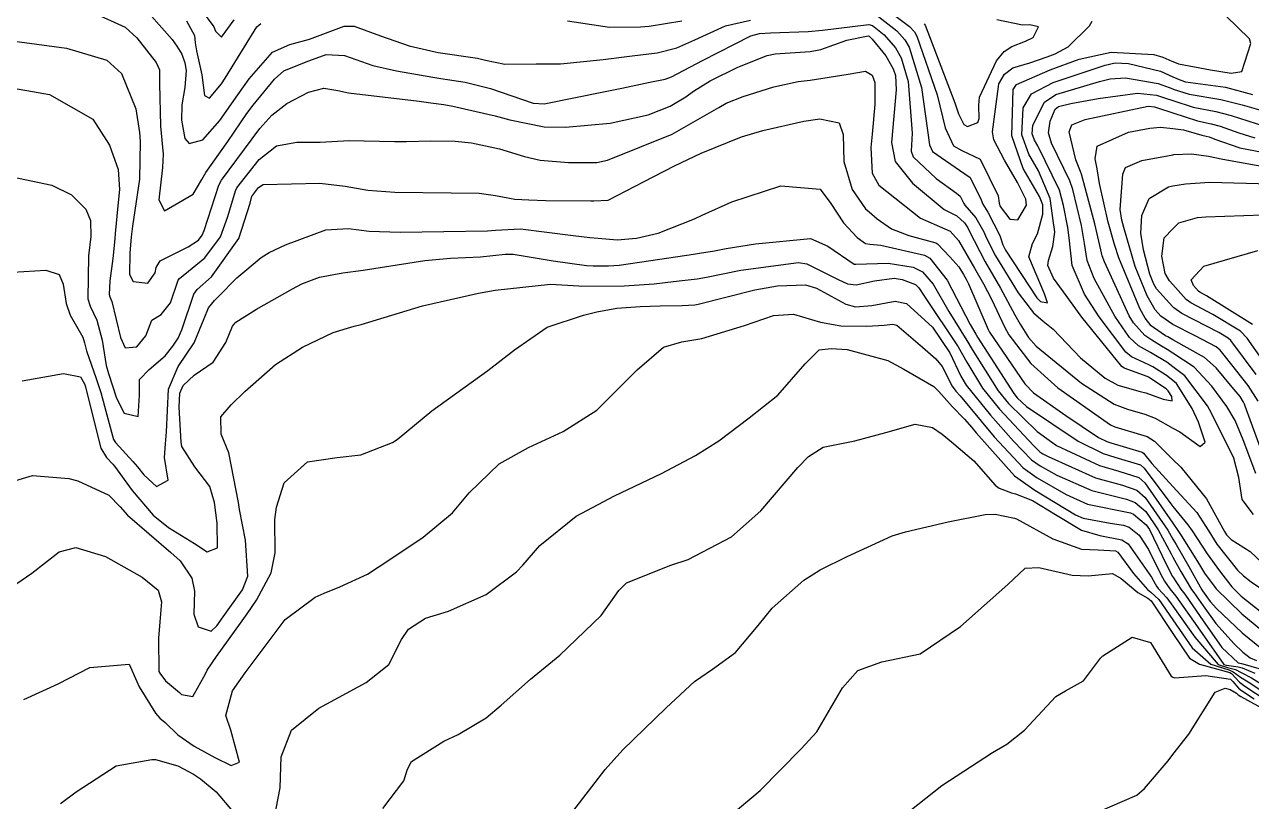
# Model space of a CAD drawing. Header units: feet. Extents: x 1313198 to 1317500, y 385000 to 389511.
# Drawn here: x 1317101.2 to 1317293.6, y 386410.6 to 386532.5 of the extents above; entities that cross this region are included whole.
import ezdxf

# ---------------------------------------------------------------- set-up
doc = ezdxf.new("R2010")
doc.units = ezdxf.units.FT
doc.layers.add('C-TOPO-MAJR', color=32, linetype='CONTINUOUS')

msp = doc.modelspace()

# ---------------------------------------------------------------- linework, layer by layer
at = {"layer": 'C-TOPO-MAJR'}
for points in [[(1317127.02, 386537.41), (1317130.85, 386532.17), (1317131.13, 386531.47), (1317132.08, 386530.51), (1317134.04, 386533.27)], [(1317119.07, 386536.12), (1317124.31, 386530.15), (1317125.08, 386529.13), (1317125.85, 386527.84), (1317126.32, 386526.5), (1317126.53, 386525.28), (1317126.34, 386522.64), (1317125.83, 386519.9), (1317125.79, 386517.51), (1317126.31, 386514.65), (1317127, 386513.82), (1317129.15, 386514.41), (1317131.81, 386517.47), (1317134.62, 386521.48), (1317136.39, 386524), (1317140.06, 386528.16), (1317142.8, 386529.39), (1317145.86, 386530.23), (1317151.29, 386532.26), (1317152.89, 386532.27), (1317157.03, 386530.72), (1317161.52, 386529.18), (1317165.59, 386528.21), (1317166.05, 386528.13), (1317172.24, 386527.24), (1317173.47, 386526.94), (1317176.5, 386526.28), (1317181.45, 386526.33), (1317185.27, 386526.33), (1317191.94, 386527), (1317196.49, 386527.59), (1317200.43, 386528.09), (1317203.52, 386528.86), (1317206.34, 386530.13), (1317211.12, 386532.32), (1317215.05, 386533.22)], [(1317235.22, 386535.74), (1317240.01, 386532.2), (1317240.8, 386531.37), (1317241.17, 386530.68), (1317244.33, 386521.49), (1317245.6, 386516.29), (1317246.88, 386513.47), (1317248.21, 386512.72), (1317251.06, 386511.39), (1317253.93, 386505.63), (1317254.05, 386504.49), (1317254.23, 386503.94), (1317255.74, 386501.96), (1317257.01, 386501.85), (1317258.33, 386504.17), (1317258.25, 386505.09), (1317256.96, 386507.72), (1317254.89, 386511.22), (1317253.2, 386514.44), (1317253, 386515.68), (1317253.94, 386522.78), (1317254.02, 386523.19), (1317254.88, 386524.72), (1317256.2, 386525.71), (1317258.89, 386526.52), (1317261.6, 386527.43), (1317262.85, 386527.92), (1317264.89, 386529.02), (1317268.21, 386532.33), (1317268.65, 386533.02)], [(1317111.86, 386534.41), (1317116.96, 386532.12), (1317118.8, 386530.4), (1317121.82, 386526.57), (1317122.33, 386525.4), (1317122.33, 386523.24), (1317122.52, 386516.54), (1317122.9, 386512.19), (1317122.82, 386510.1), (1317122.22, 386504.99), (1317123.12, 386503.29), (1317127.64, 386505.89), (1317129, 386508.19), (1317129.63, 386509.31), (1317133.04, 386514.15), (1317136.04, 386518.54), (1317137.03, 386519.85), (1317140.37, 386523.93), (1317141.84, 386525.25), (1317144.02, 386526.11), (1317145.77, 386526.84), (1317148.49, 386527.82), (1317151.37, 386527.64), (1317155.81, 386526.06), (1317159.5, 386525.25), (1317165.24, 386524.24), (1317166.49, 386524.03), (1317170.28, 386523.46), (1317174.25, 386522.47), (1317180.96, 386520.18), (1317182.67, 386520.04), (1317192.25, 386521.99), (1317194.89, 386522.52), (1317199.26, 386523.47), (1317201.68, 386523.96), (1317202.68, 386524.3), (1317207.53, 386526.86), (1317215.13, 386530.74), (1317216.44, 386531.08), (1317218.18, 386531.21), (1317224.08, 386531.42), (1317226.37, 386531.62), (1317233.64, 386532.51), (1317234.17, 386532.37), (1317236.04, 386530.87), (1317237.78, 386528.86), (1317238.67, 386527.26), (1317239.77, 386523.59), (1317240.4, 386515.45), (1317240.25, 386512.66), (1317240.55, 386511.77), (1317244.2, 386508.33), (1317247.37, 386506.04), (1317247.93, 386505.59), (1317248.52, 386504.4), (1317248.66, 386504.17), (1317250.38, 386502.18), (1317251.67, 386499.99), (1317252.03, 386499.08), (1317253.49, 386496.19), (1317257.03, 386490.4), (1317259.44, 386487.25), (1317260.96, 386485.98), (1317262.52, 386484.72), (1317266.83, 386480.18), (1317270.69, 386476.99), (1317272.66, 386475.91), (1317276.18, 386474.94), (1317277.09, 386474.7), (1317279.81, 386473.72), (1317281.18, 386473.47), (1317281.16, 386474.12), (1317280.6, 386475.02), (1317280.24, 386475.34), (1317277.51, 386477.15), (1317277.3, 386477.26), (1317273.65, 386478.57), (1317273.3, 386478.82), (1317267.03, 386486.58), (1317266.08, 386487.9), (1317264.17, 386490.54), (1317262.58, 386492.72), (1317261.7, 386494.68), (1317261.8, 386495.48), (1317262.48, 386497.69), (1317262.79, 386499.93), (1317262.75, 386500.37), (1317262.61, 386501.4), (1317262.04, 386505.23), (1317260.25, 386509.53), (1317258.72, 386512.15), (1317257.64, 386515.22), (1317257.83, 386519.45), (1317259.12, 386521.62), (1317262.51, 386523.44), (1317270.67, 386526.16), (1317272.28, 386526.49), (1317274.36, 386526.38), (1317279.35, 386525.17), (1317281.32, 386524.3), (1317282.54, 386523.76), (1317283.3, 386523.52), (1317289.59, 386522.7), (1317293.82, 386521.54)], [(1317126.57, 386533.07), (1317127.82, 386530.78), (1317127.96, 386529.65), (1317128.12, 386528.37), (1317128.96, 386524.6), (1317129.4, 386521.39), (1317130.2, 386520.97), (1317132.09, 386523.2), (1317132.64, 386524.07), (1317137.62, 386532.16), (1317138.22, 386532.66)], [(1317186.34, 386533.09), (1317192.91, 386532.08), (1317197.79, 386532.13), (1317199.18, 386532.26), (1317204.29, 386533.08)], [(1317234.7, 386534.06), (1317238, 386531.53), (1317239.29, 386530.11), (1317239.92, 386528.97), (1317241.9, 386522.61), (1317243.12, 386513.64), (1317243.59, 386512.59), (1317247.82, 386509.67), (1317249.5, 386508.49), (1317251.23, 386505.02), (1317251.48, 386504.34), (1317252.26, 386503.04), (1317254.19, 386499.38), (1317254.65, 386497.95), (1317255.04, 386497.1), (1317259.96, 386489.64), (1317260.53, 386489.07), (1317261.65, 386488.85), (1317261.19, 386490.23), (1317258.73, 386496.07), (1317259.27, 386498.13), (1317260.08, 386499.64), (1317260.92, 386502.73), (1317260.9, 386504.22), (1317260.4, 386505.54), (1317257.84, 386509.94), (1317256.03, 386515.07), (1317256.24, 386522.32), (1317256.79, 386523.09), (1317262.06, 386525.4), (1317266.6, 386527.07), (1317271.63, 386528.2), (1317278.3, 386527.8), (1317279.72, 386527.4), (1317281.14, 386526.78), (1317281.32, 386526.71), (1317282.22, 386526.36), (1317287.24, 386525.42), (1317290.44, 386524.88), (1317292.12, 386525.14), (1317293.52, 386529.53), (1317293.33, 386530.29), (1317289.64, 386533.87)], [(1317242.31, 386532.62), (1317242.43, 386532.4), (1317247.1, 386520.22), (1317247.68, 386518.51), (1317248.5, 386516.84), (1317249.11, 386516.51), (1317250.7, 386517.16), (1317250.9, 386517.75), (1317250.88, 386519.88), (1317251, 386521.13), (1317253.63, 386526.8), (1317254.84, 386528.26), (1317256.05, 386529.08), (1317258.17, 386529.89), (1317259.4, 386530.46), (1317260.23, 386532.15), (1317258.87, 386532.48), (1317257.73, 386532.43), (1317253.68, 386533.25)], [(1317094.79, 386530.52), (1317101.18, 386529.71), (1317107.76, 386528.8), (1317114.1, 386526.9), (1317116.4, 386524.85), (1317118.64, 386519.27), (1317119.2, 386515.56), (1317119.3, 386514.14), (1317119.19, 386508.23), (1317118.11, 386500.86), (1317117.88, 386499.18), (1317117.66, 386496.64), (1317117.65, 386493.29), (1317118.22, 386492.19), (1317120.52, 386491.93), (1317121.68, 386493.52), (1317121.8, 386494.38), (1317122.44, 386495.45), (1317126.84, 386497.6), (1317128.45, 386498.68), (1317129.04, 386499.43), (1317129.34, 386500.21), (1317131.63, 386507.3), (1317132.05, 386508.1), (1317138.1, 386516.18), (1317139.97, 386518.27), (1317142.3, 386520.11), (1317145.7, 386521.89), (1317148.1, 386522.53), (1317150.31, 386522.18), (1317152, 386521.77), (1317163.1, 386520.46), (1317164.88, 386520.23), (1317166.94, 386519.95), (1317168.35, 386519.72), (1317174.99, 386518.2), (1317177.28, 386517.53), (1317182.71, 386516.47), (1317186.04, 386516.43), (1317193.02, 386517.03), (1317198.98, 386518.34), (1317202.43, 386519.7), (1317204.89, 386521.18), (1317206.1, 386522.05), (1317208.7, 386523.65), (1317213.07, 386525.84), (1317217.68, 386527.64), (1317218.91, 386527.89), (1317224.4, 386528.26), (1317226.08, 386528.61), (1317230.14, 386530.05), (1317233.5, 386530.72), (1317233.65, 386530.68), (1317234.16, 386530.24), (1317236.27, 386527.6), (1317237.44, 386525.58), (1317237.79, 386524.5), (1317237.91, 386522.24), (1317237.18, 386513.98), (1317237.75, 386510.99), (1317240.48, 386507.59), (1317245.43, 386503.46), (1317246.61, 386502.9), (1317247.4, 386502.51), (1317248.65, 386501.4), (1317249.14, 386500.61), (1317249.29, 386500.26), (1317251.88, 386495.26), (1317254.28, 386491.12), (1317256.54, 386486.97), (1317257.34, 386485.47), (1317258.66, 386483.39), (1317259.85, 386482.02), (1317266.99, 386476.25), (1317272.12, 386472.94), (1317274.17, 386472.13), (1317276.92, 386471.36), (1317278.52, 386470.76), (1317281.32, 386469.19), (1317282.41, 386468.57), (1317285.59, 386466.29), (1317286.37, 386466.99), (1317285.32, 386470.1), (1317284.36, 386472.25), (1317281.86, 386476.18), (1317281.32, 386476.62), (1317280.31, 386477.45), (1317278.18, 386478.79), (1317277.54, 386479.13), (1317274.8, 386480.37), (1317273.91, 386481.1), (1317269.74, 386486.65), (1317267.47, 386490.19), (1317265.49, 386494.68), (1317265.05, 386499.06), (1317264.86, 386500.66), (1317264.17, 386504.12), (1317263.53, 386506.54), (1317260.11, 386513.5), (1317259.6, 386514.36), (1317259.24, 386515.38), (1317259.34, 386516.73), (1317261.15, 386520.33), (1317262.95, 386521.53), (1317269.8, 386523.59), (1317271.5, 386523.99), (1317273.87, 386524.13), (1317279.03, 386523.28), (1317281.32, 386522.41), (1317281.38, 386522.39), (1317283.89, 386521.6), (1317288.83, 386520.77), (1317292.16, 386519.91), (1317296.93, 386518.55)], [(1317097.67, 386522.86), (1317105.09, 386521.51), (1317111.88, 386517.66), (1317114.52, 386513.58), (1317115.83, 386509.78), (1317116.04, 386506.62), (1317115.81, 386504.08), (1317115.37, 386499.74), (1317115.32, 386498.9), (1317115.03, 386495.78), (1317114.54, 386492.3), (1317114.46, 386490.14), (1317114.56, 386489.78), (1317114.88, 386489.02), (1317116.2, 386483.38), (1317116.97, 386481.79), (1317118.78, 386481.93), (1317120.2, 386483.64), (1317121.15, 386486.14), (1317122.61, 386487.01), (1317124.04, 386488.82), (1317125.29, 386492.41), (1317125.47, 386492.65), (1317129.43, 386495.92), (1317131.92, 386499.18), (1317133.06, 386502.4), (1317134.24, 386506.42), (1317134.48, 386506.89), (1317137.99, 386511.34), (1317140.7, 386513.48), (1317143.88, 386514.05), (1317147.57, 386514.04), (1317152.07, 386514.31), (1317159.19, 386514.14), (1317161.08, 386514.13), (1317164.92, 386514.26), (1317168.72, 386514.22), (1317171.29, 386513.94), (1317175.66, 386512.99), (1317179.62, 386511.81), (1317182.08, 386511.2), (1317186.51, 386510.85), (1317190.93, 386510.88), (1317192.62, 386511.22), (1317202.76, 386515.33), (1317210.1, 386519.51), (1317211.21, 386520.15), (1317213.88, 386521.22), (1317218.72, 386522.75), (1317222.55, 386523.57), (1317224.39, 386523.78), (1317230.38, 386524.7), (1317233.09, 386525.17), (1317234.15, 386524.55), (1317234.54, 386523.42), (1317234.56, 386519.94), (1317234.14, 386515.28), (1317233.94, 386513.2), (1317234.14, 386509.21), (1317235.18, 386507.28), (1317241.74, 386502.11), (1317245.53, 386500.44), (1317246.35, 386500.08), (1317247.69, 386498.63), (1317250.19, 386494.28), (1317251.59, 386491.83), (1317252.86, 386489.42), (1317254.88, 386485.07), (1317255.59, 386483.82), (1317259.04, 386479.3), (1317263.24, 386475.5), (1317271.54, 386469.69), (1317272.21, 386469.38), (1317276.74, 386468.04), (1317277.26, 386467.85), (1317278.41, 386467.12), (1317281.32, 386464.24), (1317282.55, 386463.02), (1317286.6, 386458.07), (1317289.41, 386452.95), (1317289.71, 386452.44), (1317290.48, 386451.68), (1317293.42, 386449.81), (1317297.16, 386446.31)], [(1317293.94, 386455.6), (1317292.2, 386457.97), (1317291.67, 386461.42), (1317290.89, 386464.45), (1317287.38, 386471.52), (1317286.72, 386472.65), (1317283.18, 386477.39), (1317281.32, 386478.79), (1317280.38, 386479.5), (1317278.85, 386480.42), (1317277.78, 386481.03), (1317275.9, 386482.08), (1317274.51, 386483.38), (1317272.21, 386486.72), (1317268.98, 386492.66), (1317267.85, 386495.46), (1317267.44, 386498.15), (1317266.96, 386500.95), (1317265.6, 386506.61), (1317265.16, 386507.98), (1317262.28, 386513.91), (1317261.79, 386515.54), (1317262.04, 386517.34), (1317262.87, 386519.24), (1317263.39, 386519.63), (1317265.31, 386520.12), (1317269.59, 386520.88), (1317275.78, 386521.76), (1317278.73, 386521.45), (1317280.17, 386520.94), (1317281.32, 386520.58), (1317284.52, 386519.56), (1317288.07, 386518.84), (1317290.45, 386518.24), (1317295.67, 386516.57)], [(1317294.32, 386462.05), (1317292.33, 386467.33), (1317291.09, 386470.36), (1317289.8, 386472.58), (1317287.43, 386475.78), (1317284.67, 386478.76), (1317281.32, 386480.94), (1317280.44, 386481.51), (1317279.51, 386482.05), (1317278.03, 386482.97), (1317276.94, 386483.72), (1317275.13, 386485.69), (1317274.45, 386486.78), (1317270.57, 386495.27), (1317270.22, 386496.23), (1317270.01, 386497.16), (1317269.06, 386501.23), (1317266.98, 386509.01), (1317266.82, 386509.45), (1317266.08, 386511.28), (1317265.02, 386515.68), (1317265.45, 386516.79), (1317267.57, 386517.6), (1317277.46, 386519.69), (1317278.43, 386519.62), (1317278.92, 386519.46), (1317281.32, 386518.67), (1317285.18, 386517.41), (1317287.31, 386516.91), (1317288.72, 386516.56), (1317291.68, 386515.53), (1317294.19, 386514.73)], [(1317096.2, 386509.22), (1317105.45, 386507.3), (1317108.51, 386505.81), (1317110.79, 386503.54), (1317111.54, 386501.78), (1317111.56, 386499.26), (1317111.2, 386496.21), (1317111.12, 386489.44), (1317111.45, 386488.33), (1317112.51, 386486.13), (1317113.35, 386482.97), (1317113.98, 386479.02), (1317114.33, 386477.75), (1317115.62, 386473.85), (1317116.81, 386471.5), (1317118.98, 386470.98), (1317119.22, 386474.37), (1317119.19, 386476.82), (1317120.73, 386478.35), (1317123.22, 386480.5), (1317124.45, 386482.03), (1317125.28, 386483.3), (1317125.82, 386484.59), (1317127.72, 386490.19), (1317128.24, 386490.91), (1317130.5, 386492.94), (1317134.81, 386498.92), (1317136.56, 386504.46), (1317136.84, 386505.55), (1317136.91, 386505.68), (1317137.88, 386506.91), (1317138.6, 386507.4), (1317147.48, 386507.63), (1317151.46, 386507.15), (1317155, 386506.52), (1317159.27, 386506.22), (1317172.49, 386506.07), (1317175.07, 386505.7), (1317178.09, 386505.13), (1317180.28, 386504.99), (1317182.96, 386504.91), (1317190, 386504.86), (1317190.48, 386504.82), (1317192.73, 386504.96), (1317198.39, 386507.89), (1317203.13, 386510.32), (1317207.29, 386512.3), (1317213.63, 386514.9), (1317217.01, 386515.9), (1317223.4, 386517.32), (1317225.92, 386517.7), (1317228.96, 386517.11), (1317229.58, 386515.23), (1317229.72, 386511.03), (1317230.99, 386506.61), (1317233.1, 386503.6), (1317233.66, 386503.1), (1317234.93, 386502), (1317237.15, 386500.43), (1317239.91, 386499.38), (1317244.12, 386498.25), (1317244.39, 386498.09), (1317246.33, 386496.06), (1317247.72, 386494.46), (1317248.48, 386493.28), (1317248.9, 386492.53), (1317249.27, 386491.81), (1317252.32, 386484.65), (1317252.54, 386484.25), (1317258.1, 386476.1), (1317259.44, 386474.73), (1317264.51, 386471.14), (1317269.67, 386467.72), (1317270.95, 386467.08), (1317271.56, 386466.88), (1317276.51, 386465.41), (1317276.71, 386465.24), (1317278, 386463.63), (1317281.32, 386460.01), (1317285.06, 386455.93), (1317286.96, 386452.99), (1317288.21, 386450.96), (1317291.47, 386446.89), (1317292.39, 386445.99), (1317293.62, 386445.04), (1317298.48, 386441.75)], [(1317295.96, 386463.61), (1317292.64, 386472.62), (1317292.54, 386472.94), (1317292.41, 386473.26), (1317291.86, 386474.12), (1317290.64, 386475.6), (1317288.08, 386478.63), (1317286.3, 386480.26), (1317281.32, 386483.04), (1317280.51, 386483.49), (1317280.18, 386483.68), (1317278.28, 386484.96), (1317277.92, 386485.25), (1317276.98, 386486.41), (1317276.11, 386487.96), (1317272.81, 386495.88), (1317272.13, 386497.97), (1317271.18, 386501.52), (1317269.78, 386507.56), (1317269.46, 386509.84), (1317269.13, 386511.42), (1317269.46, 386513.42), (1317274.35, 386515.6), (1317277.68, 386516.25), (1317279.36, 386516.43), (1317281.32, 386516.18), (1317282.96, 386515.97), (1317285.87, 386515.16), (1317286.55, 386514.99), (1317287, 386514.87), (1317287.89, 386514.53), (1317291.81, 386513.16), (1317300.53, 386511.48)], [(1317294.69, 386473.39), (1317293.12, 386475.84), (1317289.56, 386480.36), (1317288.71, 386481.4), (1317288.11, 386481.92), (1317284.8, 386483.65), (1317281.32, 386485.43), (1317281.29, 386485.44), (1317279.45, 386486.72), (1317278.54, 386487.73), (1317277.26, 386489.91), (1317275.39, 386494.53), (1317273.61, 386500.68), (1317273.31, 386501.81), (1317273.07, 386503.48), (1317273.46, 386509.04), (1317273.86, 386510.07), (1317276.44, 386511.19), (1317281.32, 386512.08), (1317281.45, 386512.1), (1317284.26, 386512.22), (1317286.91, 386511.86), (1317289.14, 386511.39), (1317301.67, 386509.13)], [(1317294.39, 386477.6), (1317290.38, 386482.94), (1317290, 386483.3), (1317288.53, 386484.19), (1317282.73, 386487.14), (1317281.47, 386488.06), (1317281.32, 386488.22), (1317278.77, 386491.03), (1317278.33, 386491.74), (1317277.72, 386493.31), (1317276.69, 386497.13), (1317276.27, 386499.78), (1317276.42, 386502.54), (1317277.6, 386505.23), (1317280.65, 386507.06), (1317281.32, 386507.18), (1317283.3, 386507.52), (1317287.13, 386507.76), (1317296.59, 386507.49)], [(1317099.35, 386493.66), (1317104.5, 386493.95), (1317106.62, 386493.26), (1317107.24, 386491.78), (1317107.7, 386488.71), (1317108.34, 386486.88), (1317110.31, 386483.45), (1317110.6, 386482.57), (1317110.91, 386481.31), (1317112.43, 386476.94), (1317113.15, 386474.77), (1317114.31, 386470.47), (1317115.13, 386467.4), (1317115.42, 386466.9), (1317118.15, 386463.95), (1317118.87, 386463.09), (1317119.86, 386461.84), (1317121.87, 386460.03), (1317123.68, 386461.01), (1317123.13, 386464.55), (1317123.28, 386466.71), (1317123.45, 386468.59), (1317123.75, 386475.29), (1317125.28, 386478.82), (1317127.77, 386482.56), (1317129.36, 386486.38), (1317130.05, 386488.06), (1317130.98, 386489.18), (1317131.62, 386489.81), (1317134.49, 386492.74), (1317138.27, 386495.97), (1317139.55, 386496.76), (1317142.1, 386497.95), (1317148.43, 386500.3), (1317151.97, 386500.51), (1317155.23, 386500.08), (1317160.08, 386499.91), (1317173.78, 386500.12), (1317175.06, 386500.24), (1317178.96, 386500.44), (1317187.26, 386499.38), (1317189.87, 386499.1), (1317191.15, 386498.96), (1317194.14, 386498.72), (1317197.18, 386498.99), (1317200.57, 386499.77), (1317206.28, 386502.02), (1317207.45, 386502.57), (1317212.13, 386504.71), (1317219.79, 386507.2), (1317225.96, 386506.67), (1317227.67, 386504.44), (1317229.66, 386501.37), (1317231.78, 386499.11), (1317233.1, 386498.17), (1317233.75, 386498.03), (1317235.51, 386497.86), (1317242.35, 386496.33), (1317243.18, 386495.86), (1317245.91, 386492.37), (1317249.52, 386485.44), (1317250.38, 386483.91), (1317250.68, 386483.43), (1317256.35, 386474.58), (1317256.88, 386473.91), (1317258.34, 386472.58), (1317266.48, 386467.11), (1317270.37, 386465.19), (1317272.2, 386464.62), (1317276.23, 386463.39), (1317276.8, 386462.91), (1317280.97, 386457.31), (1317281.32, 386456.88), (1317283.66, 386453.99), (1317284.34, 386453.03), (1317286.68, 386449.46), (1317288.63, 386446.75), (1317290.58, 386444.26), (1317292.02, 386442.82), (1317295.28, 386440.23)], [(1317295.71, 386479.41), (1317292.98, 386483.31), (1317291.91, 386484.38), (1317287.57, 386487.03), (1317284.14, 386488.82), (1317283.41, 386489.36), (1317281.32, 386491.69), (1317280.77, 386492.31), (1317280.13, 386493.42), (1317279.56, 386496.17), (1317279.93, 386499.06), (1317281.32, 386500.47), (1317282.25, 386501.41), (1317285.19, 386502.22), (1317286.5, 386502.34), (1317295.44, 386502.65)], [(1317100.82, 386476.6), (1317107.3, 386477.73), (1317109.93, 386477.2), (1317110.56, 386476.14), (1317110.72, 386475.67), (1317110.95, 386474.77), (1317113.16, 386466.02), (1317114.02, 386464.58), (1317115.02, 386463.53), (1317115.27, 386463.22), (1317118.06, 386459.37), (1317121.35, 386455.5), (1317123.77, 386453.6), (1317127.83, 386451.09), (1317129.84, 386449.77), (1317131.45, 386450.41), (1317131.37, 386454.26), (1317130.96, 386457.49), (1317130.24, 386460.03), (1317127.87, 386463.1), (1317125.85, 386466.27), (1317125.73, 386466.97), (1317125.45, 386472.44), (1317125.53, 386474.67), (1317126.05, 386475.84), (1317127.77, 386477.47), (1317130.75, 386479.53), (1317132.72, 386482.61), (1317133.79, 386485.19), (1317134.31, 386485.81), (1317137.56, 386487.85), (1317143.23, 386491.03), (1317144.66, 386491.8), (1317147.45, 386492.85), (1317151.09, 386493.52), (1317154.28, 386493.95), (1317163.99, 386495.47), (1317167.99, 386495.82), (1317172.7, 386496.06), (1317176.55, 386496.48), (1317177.81, 386496.49), (1317184.12, 386495.44), (1317189.3, 386494.69), (1317190.38, 386494.62), (1317192.8, 386494.64), (1317194.46, 386494.77), (1317199.43, 386495.5), (1317206.1, 386496.48), (1317207.07, 386496.61), (1317209.4, 386497.01), (1317211.23, 386497.34), (1317215.85, 386498.11), (1317224.48, 386498.93), (1317227.18, 386497.72), (1317231.33, 386494.92), (1317231.57, 386494.88), (1317236.64, 386495.06), (1317240.59, 386494.42), (1317242.01, 386493.71), (1317243.69, 386491.79), (1317246.19, 386487.48), (1317249, 386482.91), (1317249.85, 386481.5), (1317253.92, 386475.01), (1317255.52, 386473.02), (1317260.01, 386468.62), (1317263.05, 386466.45), (1317269.79, 386463.31), (1317272.82, 386462.4), (1317275.96, 386461.4), (1317276.89, 386460.58), (1317281.32, 386454.23), (1317282.11, 386453.09), (1317282.6, 386452.34), (1317285.15, 386448.23), (1317286.25, 386446.43), (1317288.11, 386443.95), (1317292.11, 386440.03), (1317297.51, 386435.58)], [(1317293.82, 386485.45), (1317286.58, 386489.94), (1317285.56, 386490.49), (1317285.34, 386490.65), (1317284.57, 386491.53), (1317284.16, 386492.44), (1317286.16, 386494.58), (1317294.66, 386497.07)], [(1317097.71, 386460.31), (1317102.4, 386461.72), (1317108.12, 386461.29), (1317109.52, 386460.91), (1317114.41, 386458.67), (1317116.18, 386456.8), (1317117.34, 386455.5), (1317124.13, 386449.66), (1317125.6, 386448.35), (1317127.43, 386445.63), (1317127.81, 386443.57), (1317127.73, 386439.98), (1317128.39, 386437.98), (1317130.43, 386437.29), (1317131.31, 386438.13), (1317132.35, 386439.58), (1317135.37, 386443.81), (1317136.2, 386445.94), (1317135.84, 386451.58), (1317134.91, 386456.41), (1317134.75, 386457.48), (1317133.2, 386465.27), (1317132.03, 386468.2), (1317131.96, 386470.96), (1317133.6, 386472.83), (1317135.72, 386474.92), (1317140.55, 386479.16), (1317144.79, 386481.9), (1317149.61, 386484.2), (1317152.89, 386485.16), (1317153.97, 386485.45), (1317163.59, 386488.35), (1317172.4, 386490.34), (1317175, 386490.81), (1317183.7, 386491.74), (1317188.13, 386491.5), (1317188.48, 386491.47), (1317195.22, 386491.51), (1317199.95, 386491.81), (1317201.66, 386492.03), (1317203.88, 386492.31), (1317206.71, 386492.59), (1317208.13, 386492.84), (1317213.56, 386493.97), (1317222.58, 386495.17), (1317223.88, 386494.96), (1317228.81, 386492.5), (1317230.25, 386491.81), (1317231.63, 386491.65), (1317234.53, 386492.31), (1317237.59, 386492.69), (1317238.84, 386492.52), (1317240.93, 386491.71), (1317241.46, 386491.21), (1317242.34, 386489.84), (1317247.61, 386481.91), (1317248.99, 386479.5), (1317251.44, 386475.44), (1317254.14, 386472.13), (1317259.47, 386466.44), (1317260.45, 386465.46), (1317260.89, 386465.16), (1317261.74, 386464.7), (1317269.2, 386461.38), (1317273.43, 386460.2), (1317275.68, 386459.44), (1317276.98, 386458.3), (1317280.5, 386453.16), (1317281.32, 386451.77), (1317281.83, 386450.91), (1317283.82, 386447.44), (1317285.87, 386443.8), (1317285.98, 386443.63), (1317286.48, 386442.91), (1317287.17, 386441.95), (1317288.17, 386440.85), (1317292.2, 386437.07), (1317295.5, 386434.38)], [(1317096.04, 386442.12), (1317102.32, 386446.39), (1317106.6, 386449.74), (1317109.19, 386450.43), (1317113.85, 386449.03), (1317119.63, 386445.8), (1317122.13, 386443.76), (1317122.65, 386441.91), (1317122.39, 386438.76), (1317122.19, 386436.2), (1317122.26, 386430.98), (1317122.37, 386430.69), (1317123.3, 386429.52), (1317125.47, 386427.68), (1317125.79, 386427.39), (1317127.58, 386427.03), (1317129.55, 386430.62), (1317129.83, 386431.21), (1317131.26, 386433.34), (1317135.04, 386438.54), (1317136.09, 386440.04), (1317137.54, 386442.17), (1317139.88, 386446.46), (1317140.49, 386449.6), (1317140.44, 386454.85), (1317140.7, 386456.79), (1317141.89, 386460.58), (1317145.54, 386463.87), (1317150.22, 386464.56), (1317153.91, 386464.96), (1317158.91, 386466.9), (1317159.62, 386467.37), (1317165.07, 386471.88), (1317173.83, 386478.2), (1317178.03, 386481.47), (1317183.13, 386485.04), (1317188.87, 386486.91), (1317190.97, 386487.44), (1317194.1, 386488.02), (1317197.74, 386488.24), (1317200.88, 386488.34), (1317204.31, 386488.43), (1317206.34, 386488.53), (1317206.86, 386488.62), (1317215.73, 386490.85), (1317219.3, 386491.48), (1317223.68, 386491.67), (1317225.42, 386491.12), (1317230.02, 386488.62), (1317231.5, 386488.22), (1317234.08, 386488.41), (1317237.75, 386489.11), (1317239.51, 386488.72), (1317243.61, 386484.99), (1317246.33, 386480.98), (1317248.07, 386477.34), (1317248.88, 386475.9), (1317252.72, 386471.21), (1317256.3, 386467.14), (1317259.13, 386464.2), (1317260.47, 386463.25), (1317263.12, 386461.78), (1317268.58, 386459.36), (1317274.04, 386458.03), (1317275.42, 386457.52), (1317277.06, 386456.07), (1317279, 386453.22), (1317281.03, 386449.42), (1317281.32, 386448.9), (1317282.55, 386446.67), (1317284.24, 386443.85), (1317284.58, 386443.36), (1317286.05, 386441.27), (1317288.05, 386438.49), (1317290.92, 386435.31), (1317292.29, 386434.03), (1317293.43, 386433.13), (1317294.45, 386432.7)], [(1317101.05, 386426.6), (1317106.46, 386429.04), (1317111.42, 386431.6), (1317117.58, 386432.14), (1317118.78, 386429.41), (1317119.14, 386428.58), (1317121.73, 386424.42), (1317122.39, 386423.66), (1317123.23, 386422.97), (1317125.23, 386421.06), (1317127.78, 386419.27), (1317131.01, 386417.5), (1317133.6, 386416.23), (1317134.88, 386416.74), (1317133.51, 386421.79), (1317132.77, 386424.09), (1317133.8, 386427.93), (1317135.8, 386430.76), (1317138.62, 386434.55), (1317142.08, 386439.13), (1317146.76, 386442.63), (1317148.17, 386443.29), (1317150.62, 386444.29), (1317154.96, 386446.27), (1317158.34, 386448.46), (1317163.7, 386452.06), (1317168.29, 386455.88), (1317170.9, 386459.03), (1317175.64, 386463.55), (1317180.22, 386466.11), (1317185.69, 386468.63), (1317190.93, 386472), (1317197.27, 386478.34), (1317201.4, 386481.88), (1317204.26, 386482.7), (1317207.41, 386483.22), (1317214.11, 386485.26), (1317218.67, 386486.87), (1317221.8, 386487.04), (1317226.01, 386485.78), (1317229.25, 386485.21), (1317233.3, 386485.15), (1317236.02, 386485.32), (1317237.37, 386485.5), (1317237.99, 386485.33), (1317242.02, 386481.9), (1317244.12, 386480.07), (1317245.12, 386478.85), (1317246.68, 386475.78), (1317247.26, 386474.95), (1317247.92, 386474.22), (1317251.25, 386470.25), (1317253.3, 386467.81), (1317257.81, 386462.93), (1317260.05, 386461.35), (1317264.56, 386458.74), (1317267.94, 386457.26), (1317274.65, 386455.88), (1317275.16, 386455.66), (1317277.14, 386454), (1317277.65, 386453.28), (1317280.21, 386447.9), (1317281.27, 386445.91), (1317281.32, 386445.83), (1317282.58, 386443.9), (1317283.18, 386443.09), (1317285.62, 386439.62), (1317288.99, 386434.76), (1317291.54, 386432.34), (1317292.07, 386432.21), (1317292.29, 386432.18), (1317294.78, 386431.47)], [(1317140.05, 386406.51), (1317141.27, 386412.7), (1317141.43, 386417.56), (1317143.04, 386421.79), (1317147.33, 386425.2), (1317154.75, 386429.23), (1317158.34, 386432.05), (1317160.28, 386436.01), (1317161.39, 386437.61), (1317164.07, 386439.37), (1317167.66, 386440.42), (1317173.6, 386443.07), (1317178.36, 386446.64), (1317179.35, 386447.65), (1317182.01, 386450.73), (1317187.71, 386455.38), (1317193.71, 386458.56), (1317201.07, 386462.07), (1317206.45, 386464.89), (1317210.07, 386467.18), (1317214.83, 386470.78), (1317219.36, 386474.35), (1317223.62, 386479.25), (1317225.85, 386481.44), (1317227.7, 386481.68), (1317230.23, 386481.49), (1317236.59, 386479.76), (1317239.1, 386478.41), (1317243.81, 386475.68), (1317244.59, 386474.94), (1317246.67, 386472.59), (1317248.62, 386470.57), (1317249.75, 386469.28), (1317250.44, 386468.44), (1317256.49, 386461.67), (1317259.64, 386459.44), (1317266.05, 386455.56), (1317267.25, 386455.03), (1317271.48, 386454.25), (1317273.56, 386453.95), (1317274.46, 386453.65), (1317276.02, 386452.38), (1317277.5, 386450.11), (1317279.37, 386446.33), (1317279.99, 386445.15), (1317280.86, 386443.95), (1317281.32, 386443.39), (1317281.78, 386442.82), (1317285.19, 386437.99), (1317289.33, 386432.06), (1317289.72, 386431.96), (1317291.55, 386431.7), (1317292.17, 386431.53), (1317294.19, 386430.71)], [(1317157.35, 386409.5), (1317160.68, 386413.82), (1317161.23, 386415.65), (1317161.86, 386416.85), (1317166.94, 386420.06), (1317169.17, 386421.11), (1317173.61, 386423.7), (1317175.93, 386425.67), (1317180.52, 386429.78), (1317185.16, 386433.56), (1317191.62, 386439.75), (1317194.38, 386443.7), (1317195.59, 386444.9), (1317202.57, 386447.68), (1317205.3, 386448.55), (1317212.09, 386452.11), (1317216.7, 386456.17), (1317222.5, 386462.98), (1317224.17, 386464.74), (1317226.47, 386466.2), (1317231.4, 386467.2), (1317236.29, 386468.47), (1317240.89, 386469.79), (1317243.58, 386469.28), (1317245.12, 386468.2), (1317246.58, 386467), (1317250.09, 386464.06), (1317253.44, 386460.22), (1317254.06, 386459.75), (1317256, 386459.04), (1317256.63, 386458.86), (1317259.27, 386457.79), (1317262.91, 386455.59), (1317267, 386453.16), (1317269.84, 386452.3), (1317273.32, 386451.66), (1317274.32, 386451.01), (1317277.96, 386445.8), (1317278.52, 386444.75), (1317278.72, 386444.38), (1317279.03, 386444.01), (1317280.39, 386442.55), (1317281.32, 386441.23), (1317284.76, 386436.34), (1317288.42, 386432.08), (1317289.88, 386431.63), (1317291.12, 386431.29), (1317292.05, 386430.83), (1317293.63, 386430), (1317298.9, 386426.71)], [(1317186.67, 386408.34), (1317192.26, 386415.57), (1317195.02, 386418.7), (1317201.84, 386425.27), (1317206.25, 386429.43), (1317209.07, 386431.36), (1317212.68, 386433.94), (1317216.24, 386438.18), (1317218.47, 386440.92), (1317223.42, 386445.33), (1317226, 386446.91), (1317230.23, 386449.01), (1317237.3, 386452.25), (1317239.38, 386452.88), (1317246.08, 386454.44), (1317251.87, 386455.6), (1317253.45, 386455.66), (1317256.45, 386455.06), (1317256.8, 386454.91), (1317262.48, 386451.79), (1317266.99, 386450.17), (1317269.58, 386450.07), (1317272.31, 386449.91), (1317272.67, 386449.69), (1317275.14, 386446.35), (1317277.34, 386443.82), (1317277.84, 386443.44), (1317279.09, 386442.3), (1317281.32, 386439.06), (1317284.33, 386434.7), (1317287.29, 386432.11), (1317290.07, 386431.23), (1317290.78, 386430.95), (1317291.92, 386430.09), (1317293.1, 386429.33), (1317298.07, 386426.06)], [(1317211.71, 386408.23), (1317216.59, 386412.28), (1317223.01, 386418.83), (1317225.46, 386421.51), (1317229.46, 386428.42), (1317231.87, 386431.15), (1317235.64, 386432.47), (1317241.67, 386433.75), (1317248.02, 386438.04), (1317255.42, 386444.65), (1317258.16, 386447.17), (1317260.27, 386447.31), (1317265.53, 386446.08), (1317268.02, 386446.01), (1317271.82, 386446.34), (1317273.22, 386445.58), (1317275.8, 386443.4), (1317277.37, 386442.49), (1317277.91, 386442.07), (1317281.32, 386436.94), (1317283.9, 386433.06), (1317285.48, 386432.15), (1317290.27, 386430.8), (1317290.5, 386430.68), (1317291.78, 386429.28), (1317292.58, 386428.66), (1317296.1, 386426.38)], [(1317240.07, 386409.13), (1317245.07, 386413.07), (1317253.02, 386418.24), (1317255.26, 386419.55), (1317258.03, 386421.76), (1317262.93, 386427.07), (1317264.45, 386427.92), (1317267.31, 386429.53), (1317269.98, 386433.06), (1317270.33, 386433.42), (1317274.95, 386436.37), (1317277.8, 386435.51), (1317281.07, 386430.23), (1317281.32, 386430.11), (1317281.62, 386429.96), (1317286.49, 386430.35), (1317290.35, 386429.76), (1317290.72, 386429.43), (1317291.62, 386428.37), (1317292.07, 386428), (1317294.08, 386426.71)], [(1317267.09, 386407.84), (1317273.35, 386410.59), (1317275.64, 386411.59), (1317276.86, 386412.63), (1317280.55, 386416.95), (1317281.32, 386417.94), (1317283.81, 386421.15), (1317287.94, 386427.73), (1317289.54, 386428.34), (1317290.3, 386428.17), (1317291.27, 386427.58), (1317291.45, 386427.42), (1317291.55, 386427.34), (1317292, 386427.05), (1317298.47, 386423.5)], [(1317106.8, 386410.25), (1317109.28, 386412.1), (1317115.56, 386416.18), (1317121.12, 386417.19), (1317121.71, 386417.14), (1317125.2, 386416.15), (1317127.67, 386414.86), (1317128.79, 386414.15), (1317131.24, 386412.08), (1317133.81, 386409.05)]]:
    msp.add_lwpolyline(points, dxfattribs=at)

doc.saveas('drawing.dxf')
